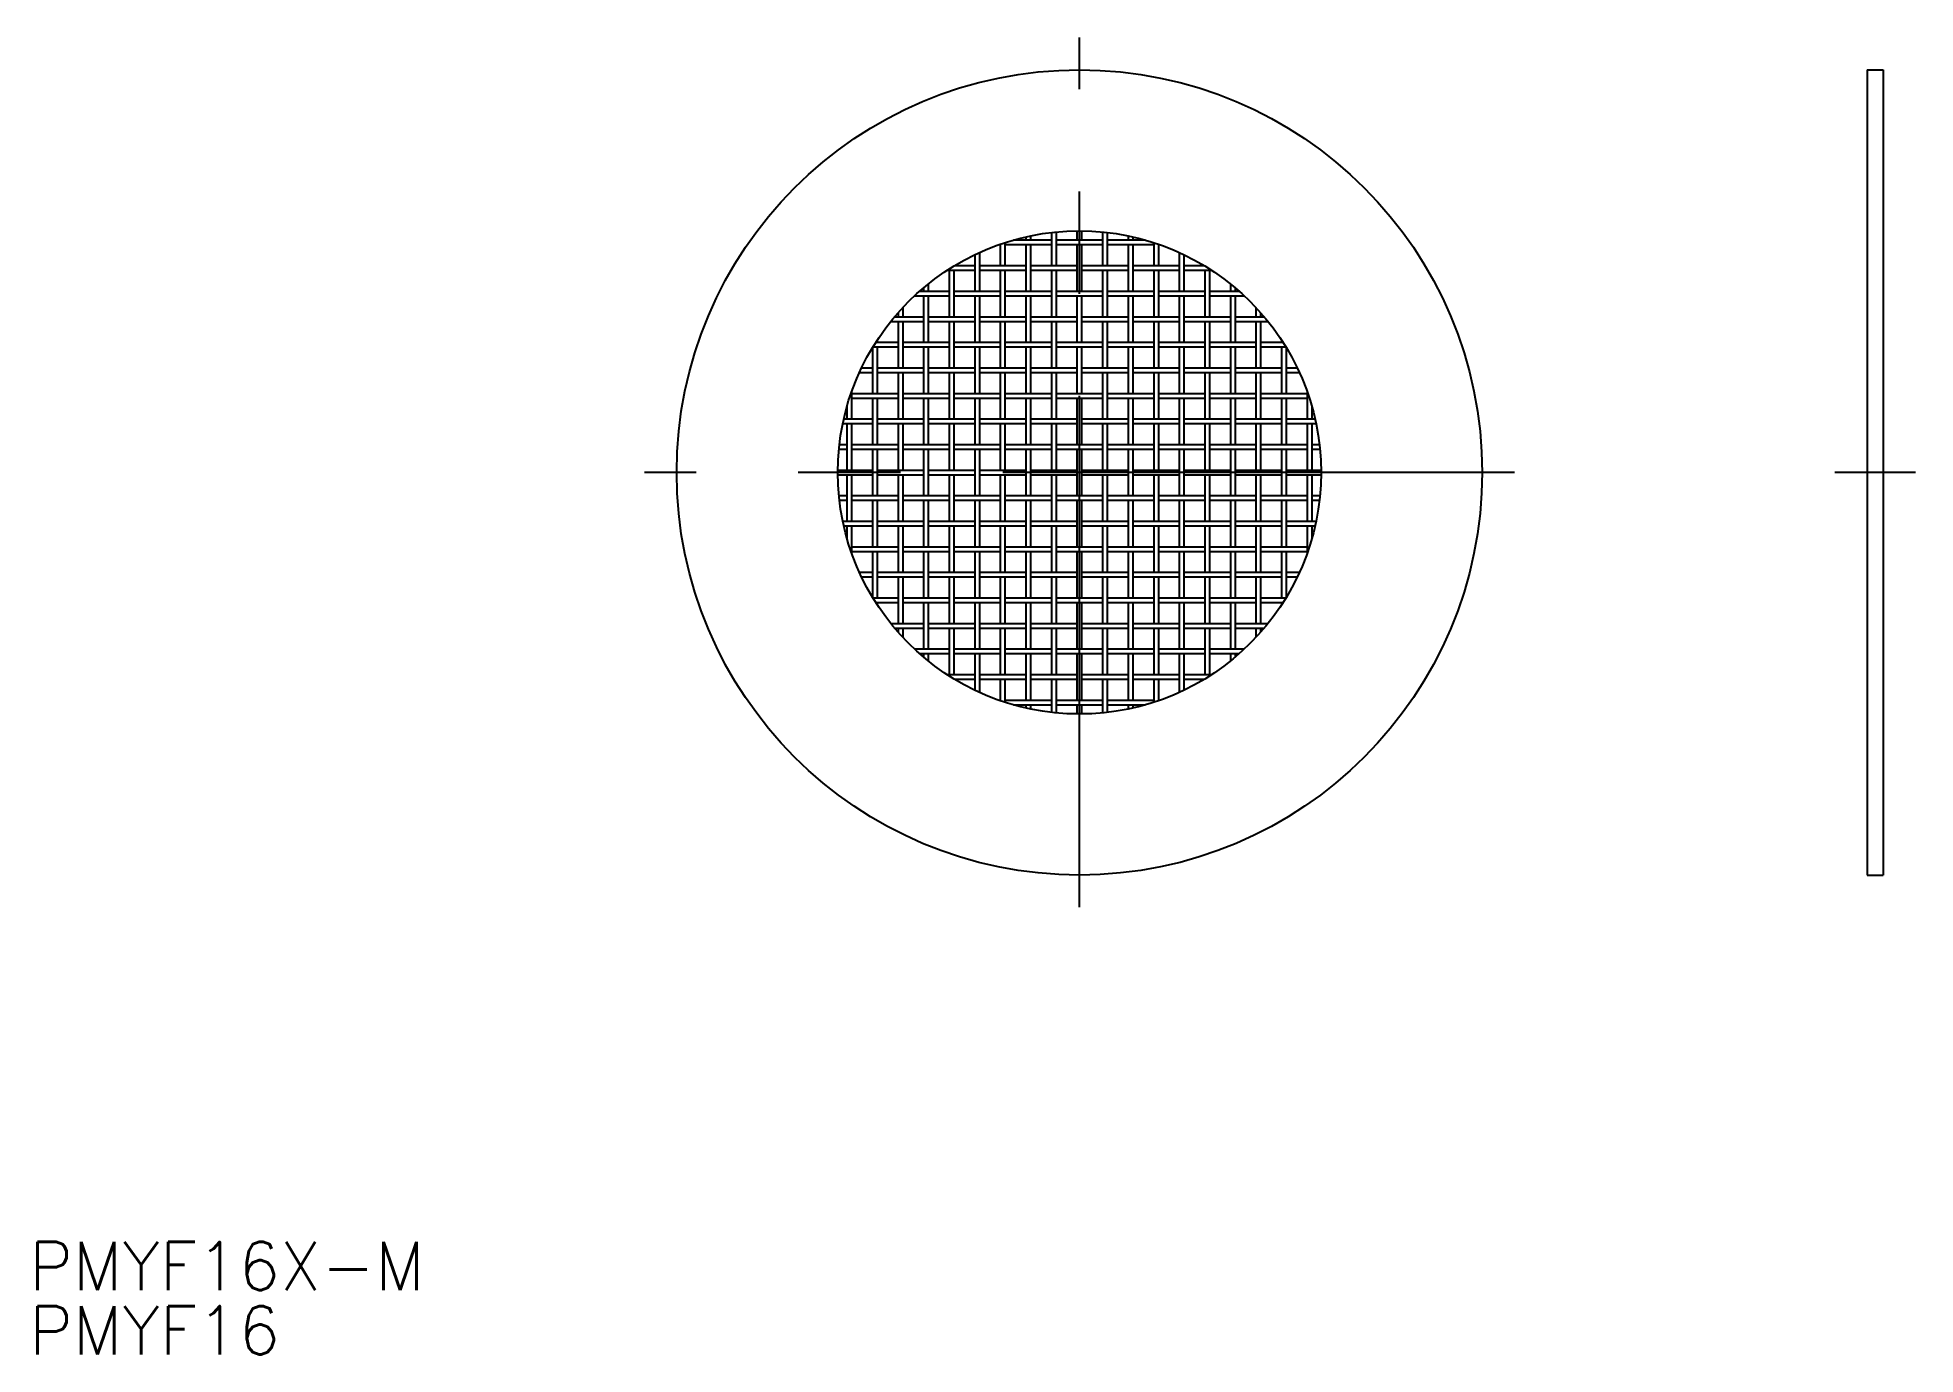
# Model space of a CAD drawing. Extents: x 1 to 117, y 0 to 82.
import ezdxf

# ---------------------------------------------------------------- set-up
doc = ezdxf.new("R2010")
doc.units = 0
doc.linetypes.add('CENTER', pattern=[50.8, 31.75, -6.35, 6.35, -6.35])
doc.layers.get('0').update_dxf_attribs({"linetype": 'CONTINUOUS'})
doc.layers.add('CENTER', color=1, linetype='CENTER')
doc.styles.get("Standard").update_dxf_attribs({"font": 'txt.shx', "height": 3, "bigfont": 'bigfont.shx'})

# ---------------------------------------------------------------- blocks, each defined once
blk = doc.blocks.new('*U3')
at = {"color": 7, "linetype": 'CONTINUOUS'}
blk.add_text('PMYF16X-M', height=3, dxfattribs=at).set_placement((0, 3.99))
blk = doc.blocks.new('*U4')
at = {"color": 7, "linetype": 'CONTINUOUS'}
blk.add_text('PMYF16', height=3, dxfattribs=at).set_placement((0, 0))

msp = doc.modelspace()

# ---------------------------------------------------------------- linework, layer by layer
at = {"color": 7, "linetype": 'CONTINUOUS'}
for p, q in [((114.09, 79.77), (114.09, 29.77)), ((114.09, 79.77), (115.09, 79.77)), ((115.09, 79.77), (115.09, 29.77)), ((60.19, 68.92), (60.28, 68.92)), ((60.28, 68.95), (60.28, 67.62)), ((60.57, 69.05), (60.57, 67.62)), ((60.57, 68.92), (63.45, 68.92)), ((61.1, 69.21), (63.45, 69.21)), ((61.87, 69.4), (61.87, 69.21)), ((61.87, 68.92), (61.87, 66.03)), ((62.16, 69.47), (62.16, 69.21)), ((62.16, 68.92), (62.16, 66.03)), ((63.45, 69.67), (63.45, 67.62)), ((63.74, 69.71), (63.74, 67.62)), ((63.74, 69.21), (66.63, 69.21)), ((63.74, 68.92), (66.63, 68.92)), ((65.04, 69.77), (65.04, 69.21)), ((65.04, 68.92), (65.04, 66.03)), ((65.33, 69.77), (65.33, 69.21)), ((65.33, 68.92), (65.33, 66.03)), ((66.63, 69.71), (66.63, 67.62)), ((66.92, 69.67), (66.92, 67.62)), ((66.92, 69.21), (69.27, 69.21)), ((66.92, 68.92), (69.8, 68.92)), ((68.22, 69.47), (68.22, 69.21)), ((68.22, 68.92), (68.22, 66.03)), ((68.51, 69.4), (68.51, 69.21)), ((68.51, 68.92), (68.51, 66.03)), ((69.8, 69.05), (69.8, 67.62)), ((70.09, 68.95), (70.09, 67.62)), ((70.09, 68.92), (70.19, 68.92)), ((57.44, 67.62), (58.69, 67.62)), ((58.69, 68.3), (58.69, 66.03)), ((58.98, 68.43), (58.98, 66.03)), ((58.98, 67.62), (61.87, 67.62)), ((62.16, 67.62), (65.04, 67.62)), ((65.33, 67.62), (68.22, 67.62)), ((68.51, 67.62), (71.39, 67.62)), ((71.39, 68.43), (71.39, 66.03)), ((71.68, 68.3), (71.68, 66.03)), ((71.68, 67.62), (72.93, 67.62)), ((55.81, 66.48), (55.81, 66.03)), ((56.98, 67.33), (58.69, 67.33)), ((57.1, 67.33), (57.1, 64.44)), ((57.39, 67.33), (57.39, 64.44)), ((58.98, 67.33), (61.87, 67.33)), ((60.28, 67.33), (60.28, 64.44)), ((60.57, 67.33), (60.57, 64.44)), ((62.16, 67.33), (65.04, 67.33)), ((63.45, 67.33), (63.45, 64.44)), ((63.74, 67.33), (63.74, 64.44)), ((65.33, 67.33), (68.22, 67.33)), ((66.63, 67.33), (66.63, 64.44)), ((66.92, 67.33), (66.92, 64.44)), ((68.51, 67.33), (71.39, 67.33)), ((69.8, 67.33), (69.8, 64.44)), ((70.09, 67.33), (70.09, 64.44)), ((71.68, 67.33), (73.4, 67.33)), ((72.98, 67.33), (72.98, 64.44)), ((73.27, 67.33), (73.27, 64.44)), ((74.57, 66.48), (74.57, 66.03)), ((54.95, 65.74), (57.1, 65.74)), ((55.27, 66.03), (57.1, 66.03)), ((55.52, 66.24), (55.52, 66.03)), ((55.52, 65.74), (55.52, 62.86)), ((55.81, 65.74), (55.81, 62.86)), ((57.39, 66.03), (60.28, 66.03)), ((57.39, 65.74), (60.28, 65.74)), ((58.69, 65.74), (58.69, 62.86)), ((58.98, 65.74), (58.98, 62.86)), ((60.57, 66.03), (63.45, 66.03)), ((60.57, 65.74), (63.45, 65.74)), ((61.87, 65.74), (61.87, 62.86)), ((62.16, 65.74), (62.16, 62.86)), ((63.74, 66.03), (66.63, 66.03)), ((63.74, 65.74), (66.63, 65.74)), ((65.04, 65.74), (65.04, 62.86)), ((65.33, 65.74), (65.33, 62.86)), ((66.92, 66.03), (69.8, 66.03)), ((66.92, 65.74), (69.8, 65.74)), ((68.22, 65.74), (68.22, 62.86)), ((68.51, 65.74), (68.51, 62.86)), ((70.09, 66.03), (72.98, 66.03)), ((70.09, 65.74), (72.98, 65.74)), ((71.39, 65.74), (71.39, 62.86)), ((71.68, 65.74), (71.68, 62.86)), ((73.27, 66.03), (75.1, 66.03)), ((73.27, 65.74), (75.42, 65.74)), ((74.57, 65.74), (74.57, 62.86)), ((74.86, 66.24), (74.86, 66.03)), ((74.86, 65.74), (74.86, 62.86)), ((53.48, 64.15), (55.52, 64.15)), ((53.72, 64.44), (55.52, 64.44)), ((53.93, 64.69), (53.93, 64.44)), ((53.93, 64.15), (53.93, 61.27)), ((54.22, 65.01), (54.22, 64.44)), ((54.22, 64.15), (54.22, 61.27)), ((55.81, 64.44), (58.69, 64.44)), ((55.81, 64.15), (58.69, 64.15)), ((57.1, 64.15), (57.1, 61.27)), ((57.39, 64.15), (57.39, 61.27)), ((58.98, 64.44), (61.87, 64.44)), ((58.98, 64.15), (61.87, 64.15)), ((60.28, 64.15), (60.28, 61.27)), ((60.57, 64.15), (60.57, 61.27)), ((62.16, 64.44), (65.04, 64.44)), ((62.16, 64.15), (65.04, 64.15)), ((63.45, 64.15), (63.45, 61.27)), ((63.74, 64.15), (63.74, 61.27)), ((65.33, 64.44), (68.22, 64.44)), ((65.33, 64.15), (68.22, 64.15)), ((66.63, 64.15), (66.63, 61.27)), ((66.92, 64.15), (66.92, 61.27)), ((68.51, 64.44), (71.39, 64.44)), ((68.51, 64.15), (71.39, 64.15)), ((69.8, 64.15), (69.8, 61.27)), ((70.09, 64.15), (70.09, 61.27)), ((71.68, 64.44), (74.57, 64.44)), ((71.68, 64.15), (74.57, 64.15)), ((72.98, 64.15), (72.98, 61.27)), ((73.27, 64.15), (73.27, 61.27)), ((74.86, 64.44), (76.65, 64.44)), ((74.86, 64.15), (76.89, 64.15)), ((76.15, 65.01), (76.15, 64.44)), ((76.15, 64.15), (76.15, 61.27)), ((76.44, 64.69), (76.44, 64.44)), ((76.44, 64.15), (76.44, 61.27)), ((52.63, 62.98), (52.63, 62.86)), ((77.74, 62.98), (77.74, 62.86)), ((52.34, 62.57), (52.34, 59.68)), ((52.37, 62.57), (53.93, 62.57)), ((52.55, 62.86), (53.93, 62.86)), ((52.63, 62.57), (52.63, 59.68)), ((54.22, 62.86), (57.1, 62.86)), ((54.22, 62.57), (57.1, 62.57)), ((55.52, 62.57), (55.52, 59.68)), ((55.81, 62.57), (55.81, 59.68)), ((57.39, 62.86), (60.28, 62.86)), ((57.39, 62.57), (60.28, 62.57)), ((58.69, 62.57), (58.69, 59.68)), ((58.98, 62.57), (58.98, 59.68)), ((60.57, 62.86), (63.45, 62.86)), ((60.57, 62.57), (63.45, 62.57)), ((61.87, 62.57), (61.87, 59.68)), ((62.16, 62.57), (62.16, 59.68)), ((63.74, 62.86), (66.63, 62.86)), ((63.74, 62.57), (66.63, 62.57)), ((65.04, 62.57), (65.04, 59.68)), ((65.33, 62.57), (65.33, 59.68)), ((66.92, 62.86), (69.8, 62.86)), ((66.92, 62.57), (69.8, 62.57)), ((68.22, 62.57), (68.22, 59.68)), ((68.51, 62.57), (68.51, 59.68)), ((70.09, 62.86), (72.98, 62.86)), ((70.09, 62.57), (72.98, 62.57)), ((71.39, 62.57), (71.39, 59.68)), ((71.68, 62.57), (71.68, 59.68)), ((73.27, 62.86), (76.15, 62.86)), ((73.27, 62.57), (76.15, 62.57)), ((74.57, 62.57), (74.57, 59.68)), ((74.86, 62.57), (74.86, 59.68)), ((76.44, 62.86), (77.82, 62.86)), ((76.44, 62.57), (78, 62.57)), ((77.74, 62.57), (77.74, 59.68)), ((78.03, 62.57), (78.03, 59.68)), ((51.53, 60.98), (52.34, 60.98)), ((51.67, 61.27), (52.34, 61.27)), ((52.63, 61.27), (55.52, 61.27)), ((52.63, 60.98), (55.52, 60.98)), ((53.93, 60.98), (53.93, 58.09)), ((54.22, 60.98), (54.22, 58.09)), ((55.81, 61.27), (58.69, 61.27)), ((55.81, 60.98), (58.69, 60.98)), ((57.1, 60.98), (57.1, 58.09)), ((57.39, 60.98), (57.39, 58.09)), ((58.98, 61.27), (61.87, 61.27)), ((58.98, 60.98), (61.87, 60.98)), ((60.28, 60.98), (60.28, 58.09)), ((60.57, 60.98), (60.57, 58.09)), ((62.16, 61.27), (65.04, 61.27)), ((62.16, 60.98), (65.04, 60.98)), ((63.45, 60.98), (63.45, 58.09)), ((63.74, 60.98), (63.74, 58.09)), ((65.33, 61.27), (68.22, 61.27)), ((65.33, 60.98), (68.22, 60.98)), ((66.63, 60.98), (66.63, 58.09)), ((66.92, 60.98), (66.92, 58.09)), ((68.51, 61.27), (71.39, 61.27)), ((68.51, 60.98), (71.39, 60.98)), ((69.8, 60.98), (69.8, 58.09)), ((70.09, 60.98), (70.09, 58.09)), ((71.68, 61.27), (74.57, 61.27)), ((71.68, 60.98), (74.57, 60.98)), ((72.98, 60.98), (72.98, 58.09)), ((73.27, 60.98), (73.27, 58.09)), ((74.86, 61.27), (77.74, 61.27)), ((74.86, 60.98), (77.74, 60.98)), ((76.15, 60.98), (76.15, 58.09)), ((76.44, 60.98), (76.44, 58.09)), ((78.03, 61.27), (78.71, 61.27)), ((78.03, 60.98), (78.84, 60.98)), ((51.04, 59.77), (51.04, 58.09)), ((51.04, 59.68), (53.93, 59.68)), ((54.22, 59.68), (57.1, 59.68)), ((57.39, 59.68), (60.28, 59.68)), ((60.57, 59.68), (63.45, 59.68)), ((63.74, 59.68), (66.63, 59.68)), ((66.92, 59.68), (69.8, 59.68)), ((70.09, 59.68), (72.98, 59.68)), ((73.27, 59.68), (76.15, 59.68)), ((76.44, 59.68), (79.33, 59.68)), ((79.33, 59.77), (79.33, 58.09)), ((50.75, 58.86), (50.75, 58.09)), ((51.04, 59.39), (53.93, 59.39)), ((52.34, 59.39), (52.34, 56.51)), ((52.63, 59.39), (52.63, 56.51)), ((54.22, 59.39), (57.1, 59.39)), ((55.52, 59.39), (55.52, 56.51)), ((55.81, 59.39), (55.81, 56.51)), ((57.39, 59.39), (60.28, 59.39)), ((58.69, 59.39), (58.69, 56.51)), ((58.98, 59.39), (58.98, 56.51)), ((60.57, 59.39), (63.45, 59.39)), ((61.87, 59.39), (61.87, 56.51)), ((62.16, 59.39), (62.16, 56.51)), ((63.74, 59.39), (66.63, 59.39)), ((65.04, 59.39), (65.04, 56.51)), ((65.33, 59.39), (65.33, 56.51)), ((66.92, 59.39), (69.8, 59.39)), ((68.22, 59.39), (68.22, 56.51)), ((68.51, 59.39), (68.51, 56.51)), ((70.09, 59.39), (72.98, 59.39)), ((71.39, 59.39), (71.39, 56.51)), ((71.68, 59.39), (71.68, 56.51)), ((73.27, 59.39), (76.15, 59.39)), ((74.57, 59.39), (74.57, 56.51)), ((74.86, 59.39), (74.86, 56.51)), ((76.44, 59.39), (79.33, 59.39)), ((77.74, 59.39), (77.74, 56.51)), ((78.03, 59.39), (78.03, 56.51)), ((79.62, 58.86), (79.62, 58.09)), ((50.5, 57.8), (52.34, 57.8)), ((50.56, 58.09), (52.34, 58.09)), ((50.75, 57.8), (50.75, 54.92)), ((51.04, 57.8), (51.04, 54.92)), ((52.63, 58.09), (55.52, 58.09)), ((52.63, 57.8), (55.52, 57.8)), ((53.93, 57.8), (53.93, 54.92)), ((54.22, 57.8), (54.22, 54.92)), ((55.81, 58.09), (58.69, 58.09)), ((55.81, 57.8), (58.69, 57.8)), ((57.1, 57.8), (57.1, 54.92)), ((57.39, 57.8), (57.39, 54.92)), ((58.98, 58.09), (61.87, 58.09)), ((58.98, 57.8), (61.87, 57.8)), ((60.28, 57.8), (60.28, 54.92)), ((60.57, 57.8), (60.57, 54.92)), ((62.16, 58.09), (65.04, 58.09)), ((62.16, 57.8), (65.04, 57.8)), ((63.45, 57.8), (63.45, 54.92)), ((63.74, 57.8), (63.74, 54.92)), ((65.33, 58.09), (68.22, 58.09)), ((65.33, 57.8), (68.22, 57.8)), ((66.63, 57.8), (66.63, 54.92)), ((66.92, 57.8), (66.92, 54.92)), ((68.51, 58.09), (71.39, 58.09)), ((68.51, 57.8), (71.39, 57.8)), ((69.8, 57.8), (69.8, 54.92)), ((70.09, 57.8), (70.09, 54.92)), ((71.68, 58.09), (74.57, 58.09)), ((71.68, 57.8), (74.57, 57.8)), ((72.98, 57.8), (72.98, 54.92)), ((73.27, 57.8), (73.27, 54.92)), ((74.86, 58.09), (77.74, 58.09)), ((74.86, 57.8), (77.74, 57.8)), ((76.15, 57.8), (76.15, 54.92)), ((76.44, 57.8), (76.44, 54.92)), ((78.03, 58.09), (79.82, 58.09)), ((78.03, 57.8), (79.88, 57.8)), ((79.33, 57.8), (79.33, 54.92)), ((79.62, 57.8), (79.62, 54.92)), ((50.26, 56.22), (50.75, 56.22)), ((50.29, 56.51), (50.75, 56.51)), ((51.04, 56.51), (53.93, 56.51)), ((51.04, 56.22), (53.93, 56.22)), ((52.34, 56.22), (52.34, 53.33)), ((52.63, 56.22), (52.63, 53.33)), ((54.22, 56.51), (57.1, 56.51)), ((54.22, 56.22), (57.1, 56.22)), ((55.52, 56.22), (55.52, 53.33)), ((55.81, 56.22), (55.81, 53.33)), ((57.39, 56.51), (60.28, 56.51)), ((57.39, 56.22), (60.28, 56.22)), ((58.69, 56.22), (58.69, 53.33)), ((58.98, 56.22), (58.98, 53.33)), ((60.57, 56.51), (63.45, 56.51)), ((60.57, 56.22), (63.45, 56.22)), ((61.87, 56.22), (61.87, 53.33)), ((62.16, 56.22), (62.16, 53.33)), ((63.74, 56.51), (66.63, 56.51)), ((63.74, 56.22), (66.63, 56.22)), ((65.04, 56.22), (65.04, 53.33)), ((65.33, 56.22), (65.33, 53.33)), ((66.92, 56.51), (69.8, 56.51)), ((66.92, 56.22), (69.8, 56.22)), ((68.22, 56.22), (68.22, 53.33)), ((68.51, 56.22), (68.51, 53.33)), ((70.09, 56.51), (72.98, 56.51)), ((70.09, 56.22), (72.98, 56.22)), ((71.39, 56.22), (71.39, 53.33)), ((71.68, 56.22), (71.68, 53.33)), ((73.27, 56.51), (76.15, 56.51)), ((73.27, 56.22), (76.15, 56.22)), ((74.57, 56.22), (74.57, 53.33)), ((74.86, 56.22), (74.86, 53.33)), ((76.44, 56.51), (79.33, 56.51)), ((76.44, 56.22), (79.33, 56.22)), ((77.74, 56.22), (77.74, 53.33)), ((78.03, 56.22), (78.03, 53.33)), ((79.62, 56.51), (80.09, 56.51)), ((79.62, 56.22), (80.12, 56.22)), ((50.19, 54.92), (52.34, 54.92)), ((52.63, 54.92), (55.52, 54.92)), ((55.81, 54.92), (58.69, 54.92)), ((58.98, 54.92), (61.87, 54.92)), ((62.16, 54.92), (65.04, 54.92)), ((65.33, 54.92), (68.22, 54.92)), ((68.51, 54.92), (71.39, 54.92)), ((71.68, 54.92), (74.57, 54.92)), ((74.86, 54.92), (77.74, 54.92)), ((78.03, 54.92), (80.19, 54.92)), ((50.19, 54.63), (52.34, 54.63)), ((50.75, 54.63), (50.75, 51.74)), ((51.04, 54.63), (51.04, 51.74)), ((52.63, 54.63), (55.52, 54.63)), ((53.93, 54.63), (53.93, 51.74)), ((54.22, 54.63), (54.22, 51.74)), ((55.81, 54.63), (58.69, 54.63)), ((57.1, 54.63), (57.1, 51.74)), ((57.39, 54.63), (57.39, 51.74)), ((58.98, 54.63), (61.87, 54.63)), ((60.28, 54.63), (60.28, 51.74)), ((60.57, 54.63), (60.57, 51.74)), ((62.16, 54.63), (65.04, 54.63)), ((63.45, 54.63), (63.45, 51.74)), ((63.74, 54.63), (63.74, 51.74)), ((65.33, 54.63), (68.22, 54.63)), ((66.63, 54.63), (66.63, 51.74)), ((66.92, 54.63), (66.92, 51.74)), ((68.51, 54.63), (71.39, 54.63)), ((69.8, 54.63), (69.8, 51.74)), ((70.09, 54.63), (70.09, 51.74)), ((71.68, 54.63), (74.57, 54.63)), ((72.98, 54.63), (72.98, 51.74)), ((73.27, 54.63), (73.27, 51.74)), ((74.86, 54.63), (77.74, 54.63)), ((76.15, 54.63), (76.15, 51.74)), ((76.44, 54.63), (76.44, 51.74)), ((78.03, 54.63), (80.19, 54.63)), ((79.33, 54.63), (79.33, 51.74)), ((79.62, 54.63), (79.62, 51.74)), ((50.26, 53.33), (50.75, 53.33)), ((50.29, 53.04), (50.75, 53.04)), ((51.04, 53.33), (53.93, 53.33)), ((51.04, 53.04), (53.93, 53.04)), ((52.34, 53.04), (52.34, 50.16)), ((52.63, 53.04), (52.63, 50.16)), ((54.22, 53.33), (57.1, 53.33)), ((54.22, 53.04), (57.1, 53.04)), ((55.52, 53.04), (55.52, 50.16)), ((55.81, 53.04), (55.81, 50.16)), ((57.39, 53.33), (60.28, 53.33)), ((57.39, 53.04), (60.28, 53.04)), ((58.69, 53.04), (58.69, 50.16)), ((58.98, 53.04), (58.98, 50.16)), ((60.57, 53.33), (63.45, 53.33)), ((60.57, 53.04), (63.45, 53.04)), ((61.87, 53.04), (61.87, 50.16)), ((62.16, 53.04), (62.16, 50.16)), ((63.74, 53.33), (66.63, 53.33)), ((63.74, 53.04), (66.63, 53.04)), ((65.04, 53.04), (65.04, 50.16)), ((65.33, 53.04), (65.33, 50.16)), ((66.92, 53.33), (69.8, 53.33)), ((66.92, 53.04), (69.8, 53.04)), ((68.22, 53.04), (68.22, 50.16)), ((68.51, 53.04), (68.51, 50.16)), ((70.09, 53.33), (72.98, 53.33)), ((70.09, 53.04), (72.98, 53.04)), ((71.39, 53.04), (71.39, 50.16)), ((71.68, 53.04), (71.68, 50.16)), ((73.27, 53.33), (76.15, 53.33)), ((73.27, 53.04), (76.15, 53.04)), ((74.57, 53.04), (74.57, 50.16)), ((74.86, 53.04), (74.86, 50.16)), ((76.44, 53.33), (79.33, 53.33)), ((76.44, 53.04), (79.33, 53.04)), ((77.74, 53.04), (77.74, 50.16)), ((78.03, 53.04), (78.03, 50.16)), ((79.62, 53.33), (80.12, 53.33)), ((79.62, 53.04), (80.09, 53.04)), ((50.5, 51.74), (52.34, 51.74)), ((50.56, 51.45), (52.34, 51.45)), ((50.75, 51.45), (50.75, 50.69)), ((51.04, 51.45), (51.04, 49.78)), ((52.63, 51.74), (55.52, 51.74)), ((52.63, 51.45), (55.52, 51.45)), ((53.93, 51.45), (53.93, 48.57)), ((54.22, 51.45), (54.22, 48.57)), ((55.81, 51.74), (58.69, 51.74)), ((55.81, 51.45), (58.69, 51.45)), ((57.1, 51.45), (57.1, 48.57)), ((57.39, 51.45), (57.39, 48.57)), ((58.98, 51.74), (61.87, 51.74)), ((58.98, 51.45), (61.87, 51.45)), ((60.28, 51.45), (60.28, 48.57)), ((60.57, 51.45), (60.57, 48.57)), ((62.16, 51.74), (65.04, 51.74)), ((62.16, 51.45), (65.04, 51.45)), ((63.45, 51.45), (63.45, 48.57)), ((63.74, 51.45), (63.74, 48.57)), ((65.33, 51.74), (68.22, 51.74)), ((65.33, 51.45), (68.22, 51.45)), ((66.63, 51.45), (66.63, 48.57)), ((66.92, 51.45), (66.92, 48.57)), ((68.51, 51.74), (71.39, 51.74)), ((68.51, 51.45), (71.39, 51.45)), ((69.8, 51.45), (69.8, 48.57)), ((70.09, 51.45), (70.09, 48.57)), ((71.68, 51.74), (74.57, 51.74)), ((71.68, 51.45), (74.57, 51.45)), ((72.98, 51.45), (72.98, 48.57)), ((73.27, 51.45), (73.27, 48.57)), ((74.86, 51.74), (77.74, 51.74)), ((74.86, 51.45), (77.74, 51.45)), ((76.15, 51.45), (76.15, 48.57)), ((76.44, 51.45), (76.44, 48.57)), ((78.03, 51.74), (79.88, 51.74)), ((78.03, 51.45), (79.82, 51.45)), ((79.33, 51.45), (79.33, 49.78)), ((79.62, 51.45), (79.62, 50.69)), ((51.04, 50.16), (53.93, 50.16)), ((54.22, 50.16), (57.1, 50.16)), ((57.39, 50.16), (60.28, 50.16)), ((60.57, 50.16), (63.45, 50.16)), ((63.74, 50.16), (66.63, 50.16)), ((66.92, 50.16), (69.8, 50.16)), ((70.09, 50.16), (72.98, 50.16)), ((73.27, 50.16), (76.15, 50.16)), ((76.44, 50.16), (79.33, 50.16)), ((51.04, 49.87), (53.93, 49.87)), ((52.34, 49.87), (52.34, 47.03)), ((52.63, 49.87), (52.63, 46.98)), ((54.22, 49.87), (57.1, 49.87)), ((55.52, 49.87), (55.52, 46.98)), ((55.81, 49.87), (55.81, 46.98)), ((57.39, 49.87), (60.28, 49.87)), ((58.69, 49.87), (58.69, 46.98)), ((58.98, 49.87), (58.98, 46.98)), ((60.57, 49.87), (63.45, 49.87)), ((61.87, 49.87), (61.87, 46.98)), ((62.16, 49.87), (62.16, 46.98)), ((63.74, 49.87), (66.63, 49.87)), ((65.04, 49.87), (65.04, 46.98)), ((65.33, 49.87), (65.33, 46.98)), ((66.92, 49.87), (69.8, 49.87)), ((68.22, 49.87), (68.22, 46.98)), ((68.51, 49.87), (68.51, 46.98)), ((70.09, 49.87), (72.98, 49.87)), ((71.39, 49.87), (71.39, 46.98)), ((71.68, 49.87), (71.68, 46.98)), ((73.27, 49.87), (76.15, 49.87)), ((74.57, 49.87), (74.57, 46.98)), ((74.86, 49.87), (74.86, 46.98)), ((76.44, 49.87), (79.33, 49.87)), ((77.74, 49.87), (77.74, 46.98)), ((78.03, 49.87), (78.03, 46.98)), ((51.53, 48.57), (52.34, 48.57)), ((51.67, 48.28), (52.34, 48.28)), ((52.63, 48.57), (55.52, 48.57)), ((52.63, 48.28), (55.52, 48.28)), ((53.93, 48.28), (53.93, 45.39)), ((54.22, 48.28), (54.22, 45.39)), ((55.81, 48.57), (58.69, 48.57)), ((55.81, 48.28), (58.69, 48.28)), ((57.1, 48.28), (57.1, 45.39)), ((57.39, 48.28), (57.39, 45.39)), ((58.98, 48.57), (61.87, 48.57)), ((58.98, 48.28), (61.87, 48.28)), ((60.28, 48.28), (60.28, 45.39)), ((60.57, 48.28), (60.57, 45.39)), ((62.16, 48.57), (65.04, 48.57)), ((62.16, 48.28), (65.04, 48.28)), ((63.45, 48.28), (63.45, 45.39)), ((63.74, 48.28), (63.74, 45.39)), ((65.33, 48.57), (68.22, 48.57)), ((65.33, 48.28), (68.22, 48.28)), ((66.63, 48.28), (66.63, 45.39)), ((66.92, 48.28), (66.92, 45.39)), ((68.51, 48.57), (71.39, 48.57)), ((68.51, 48.28), (71.39, 48.28)), ((69.8, 48.28), (69.8, 45.39)), ((70.09, 48.28), (70.09, 45.39)), ((71.68, 48.57), (74.57, 48.57)), ((71.68, 48.28), (74.57, 48.28)), ((72.98, 48.28), (72.98, 45.39)), ((73.27, 48.28), (73.27, 45.39)), ((74.86, 48.57), (77.74, 48.57)), ((74.86, 48.28), (77.74, 48.28)), ((76.15, 48.28), (76.15, 45.39)), ((76.44, 48.28), (76.44, 45.39)), ((78.03, 48.57), (78.84, 48.57)), ((78.03, 48.28), (78.71, 48.28)), ((52.37, 46.98), (53.93, 46.98)), ((52.55, 46.69), (53.93, 46.69)), ((52.63, 46.69), (52.63, 46.57)), ((54.22, 46.98), (57.1, 46.98)), ((54.22, 46.69), (57.1, 46.69)), ((55.52, 46.69), (55.52, 43.81)), ((55.81, 46.69), (55.81, 43.81)), ((57.39, 46.98), (60.28, 46.98)), ((57.39, 46.69), (60.28, 46.69)), ((58.69, 46.69), (58.69, 43.81)), ((58.98, 46.69), (58.98, 43.81)), ((60.57, 46.98), (63.45, 46.98)), ((60.57, 46.69), (63.45, 46.69)), ((61.87, 46.69), (61.87, 43.81)), ((62.16, 46.69), (62.16, 43.81)), ((63.74, 46.98), (66.63, 46.98)), ((63.74, 46.69), (66.63, 46.69)), ((65.04, 46.69), (65.04, 43.81)), ((65.33, 46.69), (65.33, 43.81)), ((66.92, 46.98), (69.8, 46.98)), ((66.92, 46.69), (69.8, 46.69)), ((68.22, 46.69), (68.22, 43.81)), ((68.51, 46.69), (68.51, 43.81)), ((70.09, 46.98), (72.98, 46.98)), ((70.09, 46.69), (72.98, 46.69)), ((71.39, 46.69), (71.39, 43.81)), ((71.68, 46.69), (71.68, 43.81)), ((73.27, 46.98), (76.15, 46.98)), ((73.27, 46.69), (76.15, 46.69)), ((74.57, 46.69), (74.57, 43.81)), ((74.86, 46.69), (74.86, 43.81)), ((76.44, 46.98), (78, 46.98)), ((76.44, 46.69), (77.82, 46.69)), ((77.74, 46.69), (77.74, 46.57)), ((53.48, 45.39), (55.52, 45.39)), ((53.72, 45.1), (55.52, 45.1)), ((53.93, 45.1), (53.93, 44.86)), ((54.22, 45.1), (54.22, 44.54)), ((55.81, 45.39), (58.69, 45.39)), ((55.81, 45.1), (58.69, 45.1)), ((57.1, 45.1), (57.1, 42.22)), ((57.39, 45.1), (57.39, 42.22)), ((58.98, 45.39), (61.87, 45.39)), ((58.98, 45.1), (61.87, 45.1)), ((60.28, 45.1), (60.28, 42.22)), ((60.57, 45.1), (60.57, 42.22)), ((62.16, 45.39), (65.04, 45.39)), ((62.16, 45.1), (65.04, 45.1)), ((63.45, 45.1), (63.45, 42.22)), ((63.74, 45.1), (63.74, 42.22)), ((65.33, 45.39), (68.22, 45.39)), ((65.33, 45.1), (68.22, 45.1)), ((66.63, 45.1), (66.63, 42.22)), ((66.92, 45.1), (66.92, 42.22)), ((68.51, 45.39), (71.39, 45.39)), ((68.51, 45.1), (71.39, 45.1)), ((69.8, 45.1), (69.8, 42.22)), ((70.09, 45.1), (70.09, 42.22)), ((71.68, 45.39), (74.57, 45.39)), ((71.68, 45.1), (74.57, 45.1)), ((72.98, 45.1), (72.98, 42.22)), ((73.27, 45.1), (73.27, 42.22)), ((74.86, 45.39), (76.89, 45.39)), ((74.86, 45.1), (76.65, 45.1)), ((76.15, 45.1), (76.15, 44.54)), ((76.44, 45.1), (76.44, 44.86)), ((54.95, 43.81), (57.1, 43.81)), ((55.27, 43.52), (57.1, 43.52)), ((55.52, 43.52), (55.52, 43.31)), ((55.81, 43.52), (55.81, 43.07)), ((57.39, 43.81), (60.28, 43.81)), ((57.39, 43.52), (60.28, 43.52)), ((58.69, 43.52), (58.69, 41.25)), ((58.98, 43.52), (58.98, 41.12)), ((60.57, 43.81), (63.45, 43.81)), ((60.57, 43.52), (63.45, 43.52)), ((61.87, 43.52), (61.87, 40.63)), ((62.16, 43.52), (62.16, 40.63)), ((63.74, 43.81), (66.63, 43.81)), ((63.74, 43.52), (66.63, 43.52)), ((65.04, 43.52), (65.04, 40.63)), ((65.33, 43.52), (65.33, 40.63)), ((66.92, 43.81), (69.8, 43.81)), ((66.92, 43.52), (69.8, 43.52)), ((68.22, 43.52), (68.22, 40.63)), ((68.51, 43.52), (68.51, 40.63)), ((70.09, 43.81), (72.98, 43.81)), ((70.09, 43.52), (72.98, 43.52)), ((71.39, 43.52), (71.39, 41.12)), ((71.68, 43.52), (71.68, 41.25)), ((73.27, 43.81), (75.42, 43.81)), ((73.27, 43.52), (75.1, 43.52)), ((74.57, 43.52), (74.57, 43.07)), ((74.86, 43.52), (74.86, 43.31)), ((56.98, 42.22), (58.69, 42.22)), ((58.98, 42.22), (61.87, 42.22)), ((62.16, 42.22), (65.04, 42.22)), ((65.33, 42.22), (68.22, 42.22)), ((68.51, 42.22), (71.39, 42.22)), ((71.68, 42.22), (73.4, 42.22)), ((57.44, 41.93), (58.69, 41.93)), ((58.98, 41.93), (61.87, 41.93)), ((60.28, 41.93), (60.28, 40.6)), ((60.57, 41.93), (60.57, 40.5)), ((62.16, 41.93), (65.04, 41.93)), ((63.45, 41.93), (63.45, 39.87)), ((63.74, 41.93), (63.74, 39.84)), ((65.33, 41.93), (68.22, 41.93)), ((66.63, 41.93), (66.63, 39.84)), ((66.92, 41.93), (66.92, 39.87)), ((68.51, 41.93), (71.39, 41.93)), ((69.8, 41.93), (69.8, 40.5)), ((70.09, 41.93), (70.09, 40.6)), ((71.68, 41.93), (72.93, 41.93)), ((60.19, 40.63), (60.28, 40.63)), ((60.57, 40.63), (63.45, 40.63)), ((61.1, 40.34), (63.45, 40.34)), ((61.87, 40.34), (61.87, 40.15)), ((62.16, 40.34), (62.16, 40.08)), ((63.74, 40.63), (66.63, 40.63)), ((63.74, 40.34), (66.63, 40.34)), ((65.04, 40.34), (65.04, 39.78)), ((65.33, 40.34), (65.33, 39.78)), ((66.92, 40.63), (69.8, 40.63)), ((66.92, 40.34), (69.27, 40.34)), ((68.22, 40.34), (68.22, 40.08)), ((68.51, 40.34), (68.51, 40.15)), ((70.09, 40.63), (70.19, 40.63)), ((114.09, 29.77), (115.09, 29.77))]:
    msp.add_line(p, q, dxfattribs=at)
for radius in [25, 15]:
    msp.add_circle((65.19, 54.77), radius, dxfattribs=at)
at = {"layer": 'CENTER', "color": 1, "linetype": 'CENTER'}
for p, q in [((65.19, 27.77), (65.19, 81.77)), ((92.19, 54.77), (38.19, 54.77)), ((117.09, 54.77), (112.09, 54.77))]:
    msp.add_line(p, q, dxfattribs=at)

# ---------------------------------------------------------------- block references
at = {"color": 7, "linetype": 'CONTINUOUS'}
for name in ['*U3', '*U4']:
    msp.add_blockref(name, (0, 0), dxfattribs=at)

doc.saveas('drawing.dxf')
